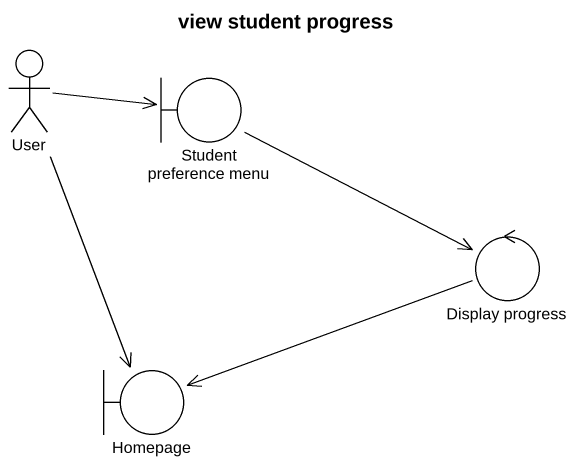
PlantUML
@startuml
title view student progress
actor User
boundary "Student preference menu" as Student_preference_menu
control "Display progress" as Display_progress
boundary Homepage
User -right-> Student_preference_menu
User --> Homepage
Student_preference_menu -right-> Display_progress
Display_progress -left-> Homepage
@enduml
